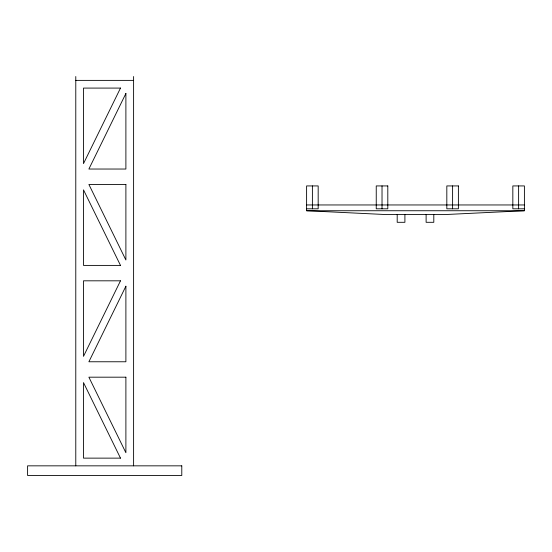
<?xml version="1.0" encoding="UTF-8"?>
<svg xmlns="http://www.w3.org/2000/svg" width="552" height="552" viewBox="0 0 552 552"><rect width="100%" height="100%" fill="white"/><g stroke="black" fill="none" stroke-linecap="round" stroke-linejoin="round"><path stroke-width="0.83" d="M120.495 88.085L83.49 163.633L83.49 88.085L120.64 88.085M524.4 208.808L512.836 208.808L512.836 185.927L524.4 185.927L524.4 210.74L444.415 214.59L386.593 214.59L306.608 210.74L306.608 185.927L318.173 185.927L318.173 208.808L306.608 208.808M75.783 80.378L133.605 80.378M306.608 204.958L524.4 204.958M306.608 210.74L524.4 210.74M518.618 185.927L518.618 208.808M452.606 185.927L452.606 208.808M433.803 214.59L433.803 222.304L426.116 222.304L426.116 214.59M404.906 214.59L404.906 222.304L397.198 222.304L397.198 214.59M382.025 185.927L382.025 208.808M312.391 185.927L312.391 208.808M133.605 76.521L133.605 465.84M75.783 76.521L75.783 465.84M125.89 93.481L88.886 169.036L125.89 169.036L125.89 93.481M120.495 280.816L83.49 356.371L83.49 280.816L120.495 280.816M125.89 286.212L88.886 361.767L125.89 361.767L125.89 286.212M125.89 184.451L88.886 184.451L125.89 260.006L125.89 184.451M387.808 185.927L376.243 185.927L376.243 208.808L387.808 208.808L387.808 185.927M458.388 185.927L446.823 185.927L446.823 208.808L458.388 208.808L458.388 185.927M120.495 265.402L83.49 265.402L83.49 189.847L120.495 265.402M125.89 377.182L88.886 377.182L125.89 452.737L125.89 377.182M120.495 458.132L83.49 458.132L83.49 382.584L120.495 458.132M181.787 465.84L27.6 465.84L27.6 475.479L181.787 475.479L181.787 465.84"/></g></svg>
